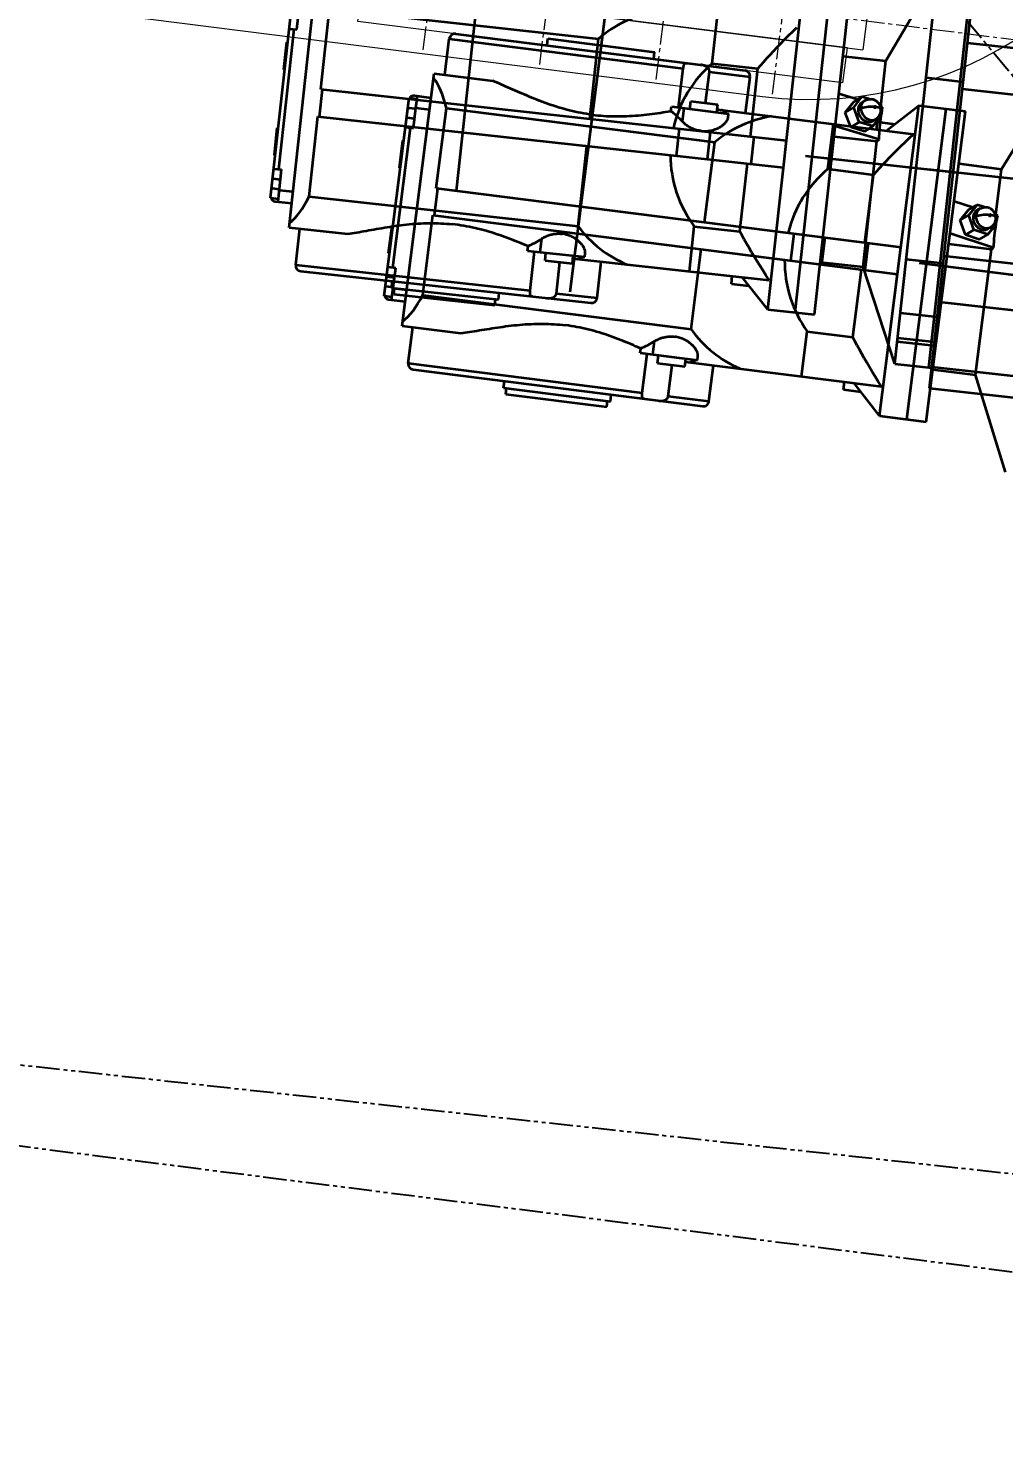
# Model space of a CAD drawing. Header units: millimetres. Extents: x -50460 to 50460, y -35640 to 35640.
# Drawn here: x 18241 to 18739, y -4405 to -3678 of the extents above; entities that cross this region are included whole.
import ezdxf

# ---------------------------------------------------------------- set-up
doc = ezdxf.new("R2010")
doc.units = ezdxf.units.MM
doc.linetypes.add('双点画线', pattern=[22, 12, -2, 2, -2, 2, -2])
doc.linetypes.add('点画线', pattern=[18, 12, -2, 2, -2])
doc.layers.get('0').update_dxf_attribs({"lineweight": 35})
for name, color, linetype, lineweight in [('7', 30, '双点画线', 18), ('CDRAFT0', 7, 'Continuous', 15), ('EB0', 7, 'Continuous', 15), ('EB0_1', 7, 'Continuous', 15), ('中心线层', 1, '点画线', 18), ('尺寸线层', 4, 'Continuous', 18), ('粗实线层', 7, 'Continuous', 15)]:
    doc.layers.add(name, color=color, linetype=linetype, lineweight=lineweight)
doc.styles.get("Standard").update_dxf_attribs({"font": ''})
doc.styles.get('Standard').set_extended_font_data('宋体')
doc.dimstyles.new('AM_DEMATIC$0', dxfattribs={"dimscale": 120, "dimtxt": 3, "dimasz": 1.5, "dimexe": 1, "dimexo": 0, "dimgap": 1, "dimtad": 1, "dimdsep": 46, "dimtxsty": 'Standard', "dimblk": '_CAXARROW', "dimcen": 0, "dimdle": 3, "dimclrd": 256, "dimclre": 256, "dimclrt": 2, "dimadec": 0, "dimazin": 2, "dimtfac": 0.707107, "dimtdec": 3, "dimtmove": 0, "dimatfit": 3, "dimfxl": 0, "dimfrac": 2, "dimtolj": 1, "dimlwd": 18, "dimarcsym": 0})

# ---------------------------------------------------------------- blocks, each defined once
blk = doc.blocks.new('*X513')
at = {"layer": '尺寸线层', "linetype": 'Continuous', "lineweight": 18, "transparency": 16777216}
for points in [[(22089.95, -1589.73), (22112.45, -1769.73), (22067.45, -1769.73)], [(22089.95, -15589.73), (22112.45, -15409.73), (22067.45, -15409.73)]]:
    blk.add_hatch(color=256, dxfattribs=at).paths.add_polyline_path(points, flags=0)
at = {"layer": '尺寸线层', "transparency": 16777216}
for p, q in [((14580.26, -1589.73), (22209.95, -1589.73)), ((14580.26, -15589.73), (22209.95, -15589.73))]:
    blk.add_line(p, q, dxfattribs=at)
at = {"layer": '尺寸线层', "linetype": 'Continuous', "lineweight": 18, "transparency": 16777216}
blk.add_line((22089.95, -1589.73), (22089.95, -15589.73), dxfattribs=at)
at = {"layer": '尺寸线层', "color": 2, "transparency": 16777216, "insert": (21789.95, -8576.73), "char_height": 360, "width": 2392, "attachment_point": 5, "rotation": 90, "line_spacing_factor": 1.37}
blk.add_mtext('14000', dxfattribs=at)
blk = doc.blocks.new('_CAXARROW')
blk.add_hatch(color=0).paths.add_polyline_path([(0, 0), (-1, 0.125), (-1, -0.125)], flags=0)
blk = doc.blocks.new('*X595')
at = {"layer": 'CDRAFT0', "color": 1, "linetype": 'Continuous', "lineweight": 35}
for p, q in [((-13.84, -126.24), (13.84, 126.24)), ((228.1, -227.21), (252.29, -6.54)), ((-99.4, -145.03), (-85.23, -15.81)), ((205.71, -59.78), (232.26, -14.9)), ((210.35, -214.7), (232.26, -14.9)), ((227.75, -216.61), (249.66, -16.81)), ((-108.81, -129.92), (-97.69, -28.52)), ((145.49, -186.97), (162.93, -27.92)), ((-95.35, -43.87), (-94.2, -33.43)), ((-83.12, -74.38), (-78.63, -33.43)), ((-78.63, -33.43), (58.86, -48.5)), ((159.41, -188.5), (176.84, -29.45)), ((169.35, -189.59), (186.78, -30.54)), ((-99.33, -43.43), (-95.35, -43.87)), ((116.92, -61.23), (119.44, -38.25)), ((158.12, -44.86), (160.3, -42.72)), ((-104.69, -115.28), (-96.84, -43.71)), ((-102.11, -64.25), (-100.59, -50.34)), ((-100.59, -50.34), (-100.09, -50.39)), ((54.37, -89.46), (58.86, -48.5)), ((152.05, -50.97), (154, -48.99)), ((154, -48.99), (156.02, -46.95)), ((156.02, -46.95), (158.12, -44.86)), ((247.45, -50.69), (475.58, -75.7)), ((144.95, -58.51), (146.63, -56.68)), ((146.63, -56.68), (148.37, -54.82)), ((148.37, -54.82), (150.17, -52.92)), ((150.17, -52.92), (152.05, -50.97)), ((183.84, -57.38), (205.71, -59.78)), ((-102.11, -64.25), (-101.61, -64.31)), ((116.92, -61.23), (140.28, -63.79)), ((136.48, -98.46), (140.28, -63.79)), ((140.28, -63.79), (141.78, -62.06)), ((141.78, -62.06), (143.33, -60.3)), ((143.33, -60.3), (144.95, -58.51)), ((203.13, -83.27), (205.71, -59.78)), ((226.39, -68.42), (245.28, -70.5)), ((-83.84, -88.39), (-82.31, -74.47)), ((-83.12, -74.38), (154.97, -100.49)), ((191.28, -79.63), (181.72, -76.69)), ((189.2, -80.89), (193.54, -78.26)), ((189.32, -83.61), (193.54, -78.26)), ((197.34, -79.43), (193.54, -78.26)), ((195.27, -80.01), (195.61, -79.85)), ((195.61, -79.85), (195.9, -79.74)), ((195.9, -79.74), (196.2, -79.64)), ((196.2, -79.64), (196.58, -79.54)), ((196.58, -79.54), (196.97, -79.47)), ((196.97, -79.47), (197.29, -79.44)), ((197.29, -79.44), (197.62, -79.42)), ((197.62, -79.42), (197.97, -79.43)), ((197.97, -79.43), (198.31, -79.45)), ((198.79, -79.53), (198.31, -79.45)), ((199.25, -79.64), (198.79, -79.53)), ((199.53, -79.73), (199.25, -79.64)), ((199.8, -79.84), (199.53, -79.73)), ((200.07, -79.96), (199.8, -79.84)), ((200.33, -80.09), (200.07, -79.96)), ((244.87, -74.21), (473, -99.22)), ((184.98, -86.23), (189.2, -80.89)), ((184.98, -86.23), (189.32, -83.61)), ((187.79, -93.74), (184.98, -86.23)), ((192.13, -91.12), (189.32, -83.61)), ((191.54, -85.25), (192.99, -84.37)), ((193.51, -81.07), (194.95, -80.19)), ((194.95, -80.19), (195.27, -80.01)), ((200.58, -80.23), (200.33, -80.09)), ((200.8, -80.38), (200.58, -80.23)), ((201.02, -80.53), (200.8, -80.38)), ((201.23, -80.7), (201.02, -80.53)), ((201.43, -80.87), (201.23, -80.7)), ((201.62, -81.06), (201.43, -80.87)), ((201.81, -81.26), (201.62, -81.06)), ((201.98, -81.46), (201.81, -81.26)), ((202.15, -81.68), (201.98, -81.46)), ((202.3, -81.89), (202.15, -81.68)), ((202.44, -82.11), (202.3, -81.89)), ((202.56, -82.34), (202.44, -82.11)), ((202.68, -82.57), (202.56, -82.34)), ((202.79, -82.81), (202.68, -82.57)), ((202.72, -87.31), (202.85, -87)), ((202.89, -83.05), (202.79, -82.81)), ((202.85, -87), (203.01, -86.53)), ((202.97, -83.3), (202.89, -83.05)), ((203.39, -87.94), (202.94, -86.75)), ((204.12, -83.57), (202.95, -83.21)), ((203.05, -83.55), (202.97, -83.3)), ((203.01, -86.53), (203.13, -86.05)), ((203.11, -83.82), (203.05, -83.55)), ((203.16, -84.09), (203.11, -83.82)), ((203.13, -86.05), (203.17, -85.8)), ((203.2, -84.36), (203.16, -84.09)), ((203.17, -85.8), (203.21, -85.5)), ((203.22, -84.64), (203.2, -84.36)), ((203.21, -85.5), (203.23, -85.21)), ((203.24, -84.92), (203.22, -84.64)), ((203.23, -85.21), (203.24, -84.92)), ((203.41, -88.03), (203.63, -86.55)), ((203.63, -86.55), (203.86, -85.06)), ((203.86, -85.06), (204.12, -83.57)), ((-106.91, -107.99), (-105.38, -94.08)), ((-105.38, -94.08), (-104.88, -94.13)), ((-89.13, -129.26), (-84.64, -88.3)), ((-84.64, -88.3), (153.45, -114.4)), ((98.77, -108.41), (100.3, -94.49)), ((202.31, -100.11), (179.91, -93.22)), ((187.79, -93.74), (192.13, -91.12)), ((194.83, -95.91), (187.79, -93.74)), ((199.16, -93.28), (192.13, -91.12)), ((194.83, -95.91), (199.16, -93.28)), ((199.16, -93.28), (203.39, -87.94)), ((199.2, -90.48), (200.64, -89.61)), ((200.64, -89.61), (200.94, -89.41)), ((200.94, -89.41), (201.22, -89.2)), ((201.22, -89.2), (201.47, -88.99)), ((201.47, -88.99), (201.71, -88.76)), ((201.71, -88.76), (201.97, -88.48)), ((201.97, -88.48), (202.2, -88.18)), ((202.2, -88.18), (202.39, -87.9)), ((202.39, -87.9), (202.56, -87.6)), ((202.56, -87.6), (202.72, -87.31)), ((202.59, -95.52), (202.72, -94.01)), ((202.72, -94.01), (202.87, -92.51)), ((202.87, -92.51), (203.03, -91.01)), ((203.03, -91.01), (203.21, -89.52)), ((203.21, -89.52), (203.41, -88.03)), ((114.63, -110.15), (116.16, -96.23)), ((136.84, -112.58), (138.37, -98.67)), ((179.34, -98.46), (201.21, -100.86)), ((194.16, -165.14), (201.21, -100.86)), ((201.21, -100.86), (201.36, -100.75)), ((201.36, -100.75), (201.52, -100.65)), ((201.52, -100.65), (201.67, -100.54)), ((201.67, -100.54), (201.83, -100.43)), ((201.83, -100.43), (201.99, -100.32)), ((201.99, -100.32), (202.15, -100.21)), ((202.15, -100.21), (202.31, -100.11)), ((202.31, -100.11), (202.38, -98.57)), ((202.38, -98.57), (202.48, -97.04)), ((202.48, -97.04), (202.59, -95.52)), ((-106.91, -107.99), (-106.41, -108.05)), ((48.36, -144.33), (52.85, -103.38)), ((242.23, -117.1), (164.6, -108.59)), ((-107.21, -115.32), (-107.21, -115.32)), ((-107.21, -115.32), (-107.21, -115.32)), ((-107.21, -115.32), (-107.21, -115.32)), ((-107.21, -115.32), (-107.21, -115.32)), ((-107.21, -115.32), (-107.21, -115.32)), ((-107.21, -115.32), (-107.21, -115.32)), ((-107.17, -115), (-103.2, -115.44)), ((-104.99, -131.84), (-103.2, -115.44)), ((131.15, -147.05), (134.96, -112.38)), ((479.81, -143.14), (227.22, -115.45)), ((-107.72, -119.97), (-103.74, -120.41)), ((-107.35, -116.64), (-107.35, -116.64)), ((-107.35, -116.64), (-107.35, -116.64)), ((-107.35, -116.64), (-107.35, -116.64)), ((-107.35, -116.64), (-107.35, -116.64)), ((-108.81, -129.92), (-104.83, -130.35)), ((-108.28, -130.6), (-108.28, -130.6)), ((-108.28, -130.6), (-108.28, -130.6)), ((-108.28, -130.6), (-108.28, -130.6)), ((-108.28, -130.6), (-108.28, -130.6)), ((-108.28, -130.6), (-108.28, -130.6)), ((-108.26, -124.95), (-104.29, -125.38)), ((-104.34, -125.88), (-97.38, -126.64)), ((-89.13, -129.26), (48.36, -144.33)), ((-106.49, -131.68), (-98.04, -132.61)), ((-99.4, -145.03), (-69.28, -148.33)), ((-53.35, -145.52), (-52, -145.29)), ((-52, -145.29), (-50.64, -145.07)), ((-50.64, -145.07), (-49.27, -144.84)), ((-49.27, -144.84), (-47.89, -144.63)), ((-47.89, -144.63), (-46.49, -144.42)), ((-46.49, -144.42), (-45.09, -144.21)), ((-45.09, -144.21), (-43.67, -144.02)), ((-43.67, -144.02), (-42.24, -143.84)), ((-42.24, -143.84), (-40.81, -143.67)), ((-40.81, -143.67), (-39.36, -143.51)), ((-39.36, -143.51), (-37.91, -143.36)), ((-37.91, -143.36), (-36.45, -143.23)), ((-36.45, -143.23), (-34.99, -143.12)), ((-34.99, -143.12), (-33.52, -143.02)), ((-33.52, -143.02), (-32.05, -142.94)), ((-32.05, -142.94), (-30.58, -142.87)), ((-30.58, -142.87), (-29.1, -142.83)), ((-29.1, -142.83), (-27.62, -142.81)), ((-27.62, -142.81), (-26.14, -142.8)), ((-26.14, -142.8), (-24.66, -142.82)), ((-24.66, -142.82), (-23.19, -142.86)), ((-23.19, -142.86), (-21.71, -142.92)), ((-21.71, -142.92), (-20.24, -143)), ((-20.24, -143), (-18.77, -143.1)), ((-18.77, -143.1), (-17.31, -143.23)), ((-17.31, -143.23), (-15.85, -143.37)), ((-14.4, -143.54), (-15.85, -143.37)), ((-12.94, -143.73), (-14.4, -143.54)), ((-11.49, -143.94), (-12.94, -143.73)), ((-10.04, -144.18), (-11.49, -143.94)), ((-8.58, -144.44), (-10.04, -144.18)), ((-7.13, -144.72), (-8.58, -144.44)), ((-5.68, -145.02), (-7.13, -144.72)), ((-4.24, -145.34), (-5.68, -145.02)), ((-2.8, -145.68), (-4.24, -145.34)), ((105.28, -167.47), (107.79, -144.49)), ((107.79, -144.49), (131.15, -147.05)), ((-95.96, -164.12), (-93.93, -145.63)), ((-69.28, -148.33), (-68.17, -148.16)), ((-68.17, -148.16), (-67.04, -147.97)), ((-67.04, -147.97), (-65.89, -147.77)), ((-65.89, -147.77), (-64.72, -147.57)), ((-64.72, -147.57), (-63.53, -147.36)), ((-63.53, -147.36), (-62.32, -147.14)), ((-62.32, -147.14), (-61.09, -146.92)), ((-61.09, -146.92), (-59.84, -146.69)), ((-59.84, -146.69), (-58.58, -146.46)), ((-58.58, -146.46), (-57.29, -146.22)), ((-57.29, -146.22), (-55.99, -145.99)), ((-55.99, -145.99), (-54.68, -145.76)), ((-54.68, -145.76), (-53.35, -145.52)), ((-1.37, -146.04), (-2.8, -145.68)), ((0.06, -146.42), (-1.37, -146.04)), ((1.48, -146.81), (0.06, -146.42)), ((2.89, -147.22), (1.48, -146.81)), ((4.3, -147.65), (2.89, -147.22)), ((5.7, -148.09), (4.3, -147.65)), ((7.08, -148.54), (5.7, -148.09)), ((8.46, -149.01), (7.08, -148.54)), ((9.83, -149.49), (8.46, -149.01)), ((11.18, -149.97), (9.83, -149.49)), ((12.53, -150.47), (11.18, -149.97)), ((13.86, -150.97), (12.53, -150.47)), ((15.18, -151.47), (13.86, -150.97)), ((16.48, -151.99), (15.18, -151.47)), ((17.78, -152.5), (16.48, -151.99)), ((19.06, -153.02), (17.78, -152.5)), ((29.08, -157.61), (29.84, -150.71)), ((29.84, -150.71), (30.23, -150.46)), ((30.23, -150.46), (30.64, -150.22)), ((30.64, -150.22), (31.07, -149.99)), ((31.07, -149.99), (31.51, -149.76)), ((31.51, -149.76), (31.97, -149.55)), ((31.97, -149.55), (32.44, -149.35)), ((32.44, -149.35), (32.91, -149.17)), ((32.91, -149.17), (33.39, -149)), ((33.39, -149), (33.88, -148.84)), ((33.88, -148.84), (34.4, -148.69)), ((34.4, -148.69), (34.93, -148.56)), ((34.93, -148.56), (35.49, -148.44)), ((35.49, -148.44), (36.07, -148.35)), ((36.07, -148.35), (36.65, -148.27)), ((36.65, -148.27), (37.25, -148.21)), ((37.25, -148.21), (37.85, -148.18)), ((37.85, -148.18), (38.45, -148.16)), ((38.45, -148.16), (39.05, -148.18)), ((39.05, -148.18), (39.63, -148.21)), ((39.63, -148.21), (40.21, -148.27)), ((40.79, -148.35), (40.21, -148.27)), ((41.37, -148.45), (40.79, -148.35)), ((41.95, -148.58), (41.37, -148.45)), ((42.54, -148.73), (41.95, -148.58)), ((43.11, -148.9), (42.54, -148.73)), ((43.68, -149.1), (43.11, -148.9)), ((44.22, -149.31), (43.68, -149.1)), ((44.75, -149.54), (44.22, -149.31)), ((45.26, -149.78), (44.75, -149.54)), ((45.75, -150.03), (45.26, -149.78)), ((46.21, -150.29), (45.75, -150.03)), ((46.65, -150.55), (46.21, -150.29)), ((47.08, -150.82), (46.65, -150.55)), ((47.49, -151.11), (47.08, -150.82)), ((47.9, -151.41), (47.49, -151.11)), ((48.29, -151.72), (47.9, -151.41)), ((48.67, -152.04), (48.29, -151.72)), ((49.03, -152.36), (48.67, -152.04)), ((49.37, -152.69), (49.03, -152.36)), ((132.24, -149.06), (131.15, -147.05)), ((133.38, -151.12), (132.24, -149.06)), ((134.57, -153.22), (133.38, -151.12)), ((20.32, -153.53), (19.06, -153.02)), ((21.57, -154.05), (20.32, -153.53)), ((22.81, -154.56), (21.57, -154.05)), ((22.55, -156.89), (22.81, -154.56)), ((22.55, -156.89), (51.86, -160.11)), ((23.92, -177.26), (26.11, -157.28)), ((31.54, -161.9), (31.98, -157.93)), ((45.46, -163.43), (45.9, -159.45)), ((49.69, -153.02), (49.37, -152.69)), ((49.99, -153.35), (49.69, -153.02)), ((50.27, -153.67), (49.99, -153.35)), ((50.52, -153.99), (50.27, -153.67)), ((50.76, -154.31), (50.52, -153.99)), ((50.97, -154.62), (50.76, -154.31)), ((51.16, -154.92), (50.97, -154.62)), ((51.34, -155.23), (51.16, -154.92)), ((51.5, -155.53), (51.34, -155.23)), ((51.64, -155.83), (51.5, -155.53)), ((51.76, -156.13), (51.64, -155.83)), ((51.87, -156.42), (51.76, -156.13)), ((51.86, -160.11), (52.08, -158.1)), ((51.95, -156.71), (51.87, -156.42)), ((52.02, -157), (51.95, -156.71)), ((52.07, -157.28), (52.02, -157)), ((52.09, -157.55), (52.07, -157.28)), ((52.08, -158.08), (52.1, -157.82)), ((52.1, -157.82), (52.09, -157.55)), ((135.81, -155.36), (134.57, -153.22)), ((137.1, -157.56), (135.81, -155.36)), ((138.46, -159.81), (137.1, -157.56)), ((139.87, -162.11), (138.46, -159.81)), ((235.52, -159.54), (463.65, -184.55)), ((-95.96, -164.12), (23.92, -177.26)), ((31.54, -161.9), (45.46, -163.43)), ((37.28, -178.73), (39.03, -162.72)), ((45.73, -160.94), (146.13, -171.95)), ((47.93, -161.18), (48.28, -161.12)), ((48.28, -161.12), (48.61, -161.04)), ((48.61, -161.04), (48.93, -160.96)), ((48.93, -160.96), (49.24, -160.87)), ((49.24, -160.87), (49.54, -160.77)), ((49.54, -160.77), (49.82, -160.66)), ((49.82, -160.66), (50.09, -160.55)), ((50.09, -160.55), (50.34, -160.43)), ((50.34, -160.43), (50.57, -160.29)), ((50.57, -160.29), (50.79, -160.16)), ((50.79, -160.16), (50.99, -160.01)), ((58.12, -181.01), (60.15, -162.52)), ((141.34, -164.47), (139.87, -162.11)), ((142.87, -166.9), (141.34, -164.47)), ((144.47, -169.39), (142.87, -166.9)), ((172.29, -162.75), (194.16, -165.14)), ((210.35, -214.7), (194.16, -165.14)), ((216.22, -161.18), (235.11, -163.25)), ((-93.39, -167.32), (54.92, -183.58)), ((-46.95, -175.93), (-46.57, -172.45)), ((126.81, -173.86), (127.24, -169.88)), ((126.81, -173.86), (135.75, -174.84)), ((145.49, -186.97), (132.21, -170.42)), ((146.13, -171.95), (144.47, -169.39)), ((-46.95, -175.93), (7.72, -181.92)), ((-45.79, -179.08), (-45.46, -176.09)), ((-45.79, -179.08), (5.9, -184.74)), ((7.72, -181.92), (8.1, -178.45)), ((23.84, -178.36), (23.85, -178.19)), ((23.84, -178.53), (23.84, -178.36)), ((23.84, -178.68), (23.84, -178.53)), ((23.84, -178.83), (23.84, -178.68)), ((23.85, -178.97), (23.84, -178.83)), ((23.85, -178.19), (23.86, -178.01)), ((23.86, -179.11), (23.85, -178.97)), ((23.86, -178.01), (23.87, -177.83)), ((23.88, -179.24), (23.86, -179.11)), ((23.87, -177.83), (23.88, -177.64)), ((23.88, -177.64), (23.9, -177.45)), ((23.9, -179.36), (23.88, -179.24)), ((23.9, -177.45), (23.92, -177.26)), ((23.93, -179.48), (23.9, -179.36)), ((23.96, -179.59), (23.93, -179.48)), ((24.01, -179.69), (23.96, -179.59)), ((24.06, -179.79), (24.01, -179.69)), ((24.11, -179.88), (24.06, -179.79)), ((24.18, -179.96), (24.11, -179.88)), ((24.25, -180.03), (24.18, -179.96)), ((24.34, -180.09), (24.25, -180.03)), ((24.44, -180.15), (24.34, -180.09)), ((24.54, -180.19), (24.44, -180.15)), ((24.66, -180.23), (24.54, -180.19)), ((24.78, -180.26), (24.66, -180.23)), ((24.91, -180.29), (24.78, -180.26)), ((25.05, -180.3), (24.91, -180.29)), ((32.23, -181.09), (32.49, -181.12)), ((32.49, -181.12), (32.74, -181.14)), ((32.74, -181.14), (32.99, -181.15)), ((32.99, -181.15), (33.24, -181.16)), ((33.24, -181.16), (33.49, -181.16)), ((33.49, -181.16), (33.73, -181.16)), ((33.73, -181.16), (33.97, -181.14)), ((33.97, -181.14), (34.21, -181.12)), ((34.21, -181.12), (34.45, -181.09)), ((34.45, -181.09), (34.67, -181.05)), ((34.67, -181.05), (34.89, -181.01)), ((34.89, -181.01), (35.09, -180.95)), ((35.09, -180.95), (35.29, -180.89)), ((35.29, -180.89), (35.48, -180.82)), ((35.48, -180.82), (35.66, -180.75)), ((35.66, -180.75), (35.84, -180.66)), ((35.84, -180.66), (36, -180.57)), ((36, -180.57), (36.15, -180.48)), ((36.15, -180.48), (36.3, -180.37)), ((36.3, -180.37), (36.43, -180.27)), ((36.43, -180.27), (36.56, -180.15)), ((36.56, -180.15), (36.67, -180.03)), ((36.67, -180.03), (36.78, -179.91)), ((36.78, -179.91), (36.88, -179.78)), ((36.88, -179.78), (36.97, -179.64)), ((36.97, -179.64), (37.04, -179.5)), ((37.04, -179.5), (37.11, -179.35)), ((37.11, -179.35), (37.17, -179.2)), ((37.17, -179.2), (37.22, -179.05)), ((37.22, -179.05), (37.25, -178.89)), ((37.25, -178.89), (37.28, -178.73)), ((37.28, -178.73), (58.12, -181.01)), ((5.9, -184.74), (6.23, -181.76)), ((145.49, -186.97), (169.35, -189.59)), ((213.2, -188.71), (232.09, -190.78)), ((232.94, -183.06), (461.07, -208.07)), ((211.61, -203.29), (230.49, -205.36)), ((211.82, -201.36), (230.7, -203.43)), ((210.35, -214.7), (229.24, -216.78)), ((229.3, -216.26), (457.43, -241.27)), ((228.1, -227.21), (369.13, -242.68))]:
    blk.add_line(p, q, dxfattribs=at)
for centre, radius, start, end in [((98.16, -93.85), 60, 100.03007, 130.90971), ((156.99, -107.75), 61.4, 130.73613, 167.19681), ((156.99, -107.75), 61.4, 180.28946, 216.75014), ((-106.21, -129.19), 2.5, 173.74314, 173.90189), ((-106.21, -129.19), 2.5, 197.32109, 263.74314), ((96.54, -108.58), 60, 216.57656, 247.4562), ((-93.08, -164.44), 2.9, 173.74314, 263.74314), ((55.24, -180.7), 2.9, 263.74311, 353.74314)]:
    blk.add_arc(centre, radius, start, end, dxfattribs=at)
for centre, major_axis, ratio, start_param, end_param in [((196.35, -85.77), (-2.85, 4.71), 0.826343, 6.28308, 9.424673), ((197.8, -84.9), (-2.85, 4.71), 0.826343, 6.28308, 9.424673), ((197.36, -84.85), (4.99, 0.31), 0.301026, 1.04822, 2.619017), ((198.23, -84.95), (4.99, 0.31), 0.301026, 6.283094, 7.331406), ((-102.36, -86.77), (6.54, 59.64), 0.404026, 3.534995, 3.964805), ((6.17, -98.67), (6.54, 59.64), 0.848485, 3.602169, 3.752379)]:
    blk.add_ellipse(centre, major_axis=major_axis, ratio=ratio, start_param=start_param, end_param=end_param, dxfattribs=at)
blk.add_ellipse((200.21, -83.44), major_axis=(-0.259, 0.428), ratio=0.826343, dxfattribs=at)
blk = doc.blocks.new('*X593')
at = {"layer": '尺寸线层'}
blk.add_blockref('*X595', (3196.17, -531), dxfattribs=at)
blk = doc.blocks.new('*X566')
at = {"layer": '7', "linetype": '双点画线', "lineweight": 25}
blk.add_line((-4403.32, -296.87), (731, -859.79), dxfattribs=at)
at = {"layer": 'EB0'}
blk.add_blockref('*X593', (-3215.73, 352.57), dxfattribs=at)
blk = doc.blocks.new('*X625')
at = {"layer": 'EB0_1'}
blk.add_line((-495.74, -133.75), (-44.35, -190.94), dxfattribs=at)
blk.add_arc((-19.84, 2.51), 195, 262.77918, 82.77918, dxfattribs=at)
blk = doc.blocks.new('*X628')
at = {"layer": 'CDRAFT0', "color": 1, "linetype": 'Continuous', "lineweight": 35}
for p, q in [((-15.96, -125.99), (15.96, 125.99)), ((-80.03, -15.06), (-77.69, 3.39)), ((-77.69, 3.39), (41.95, -11.77)), ((-74.45, 5.9), (73.57, -12.85)), ((-27.72, -0.02), (-27.28, 3.46)), ((-27.28, 3.46), (27.28, -3.46)), ((26.84, -6.93), (27.28, -3.46)), ((-101.82, -143.34), (-85.48, -14.37)), ((-85.48, -14.37), (-55.42, -18.18)), ((-85.48, -14.37), (-85.48, -14.37)), ((39.42, -31.71), (41.95, -11.77)), ((41.95, -11.77), (41.97, -11.61)), ((41.97, -11.61), (41.99, -11.45)), ((41.99, -11.45), (42.02, -11.29)), ((42.02, -11.29), (42.04, -11.13)), ((42.04, -11.13), (42.07, -10.98)), ((42.07, -10.98), (42.1, -10.83)), ((42.1, -10.83), (42.13, -10.69)), ((42.13, -10.69), (42.15, -10.55)), ((42.15, -10.55), (42.19, -10.42)), ((42.19, -10.42), (42.22, -10.29)), ((42.22, -10.29), (42.25, -10.17)), ((42.25, -10.17), (42.29, -10.05)), ((42.29, -10.05), (42.33, -9.94)), ((42.33, -9.94), (42.37, -9.83)), ((42.37, -9.83), (42.42, -9.73)), ((42.42, -9.73), (42.47, -9.63)), ((42.47, -9.63), (42.52, -9.54)), ((42.52, -9.54), (42.57, -9.46)), ((42.57, -9.46), (42.63, -9.38)), ((42.63, -9.38), (42.7, -9.31)), ((42.7, -9.31), (42.77, -9.25)), ((42.77, -9.25), (42.84, -9.2)), ((42.84, -9.2), (42.92, -9.15)), ((42.92, -9.15), (43.01, -9.12)), ((43.01, -9.12), (43.1, -9.09)), ((43.1, -9.09), (43.2, -9.07)), ((43.2, -9.07), (43.3, -9.06)), ((43.3, -9.06), (43.41, -9.05)), ((43.41, -9.05), (43.52, -9.05)), ((43.52, -9.05), (43.64, -9.06)), ((43.64, -9.06), (43.76, -9.07)), ((51.22, -10.02), (50.93, -9.98)), ((51.51, -10.07), (51.22, -10.02)), ((51.79, -10.12), (51.51, -10.07)), ((52.07, -10.18), (51.79, -10.12)), ((52.34, -10.25), (52.07, -10.18)), ((52.61, -10.33), (52.34, -10.25)), ((52.87, -10.42), (52.61, -10.33)), ((53.11, -10.51), (52.87, -10.42)), ((53.35, -10.61), (53.11, -10.51)), ((53.26, -29.43), (55.28, -13.46)), ((53.57, -10.72), (53.35, -10.61)), ((53.77, -10.84), (53.57, -10.72)), ((53.97, -10.96), (53.77, -10.84)), ((54.15, -11.09), (53.97, -10.96)), ((54.32, -11.23), (54.15, -11.09)), ((54.47, -11.37), (54.32, -11.23)), ((54.62, -11.51), (54.47, -11.37)), ((54.74, -11.66), (54.62, -11.51)), ((54.86, -11.82), (54.74, -11.66)), ((54.96, -11.98), (54.86, -11.82)), ((55.05, -12.15), (54.96, -11.98)), ((55.13, -12.33), (55.05, -12.15)), ((55.2, -12.51), (55.13, -12.33)), ((55.25, -12.69), (55.2, -12.51)), ((55.28, -12.88), (55.25, -12.69)), ((55.3, -13.07), (55.28, -12.88)), ((55.28, -13.46), (55.3, -13.26)), ((55.28, -13.46), (76.08, -16.09)), ((55.3, -13.26), (55.3, -13.07)), ((-54.39, -18.61), (-55.42, -18.18)), ((-53.33, -19.05), (-54.39, -18.61)), ((-52.26, -19.51), (-53.33, -19.05)), ((-51.17, -19.98), (-52.26, -19.51)), ((-50.06, -20.47), (-51.17, -19.98)), ((-48.94, -20.96), (-50.06, -20.47)), ((-47.79, -21.46), (-48.94, -20.96)), ((-46.63, -21.98), (-47.79, -21.46)), ((73.74, -34.54), (76.08, -16.09)), ((204.68, -63.23), (231.98, -18.81)), ((-110.98, -128.07), (-98.16, -26.88)), ((-98.16, -26.88), (-94.19, -27.38)), ((-95.49, -25.7), (-87.06, -26.77)), ((-94.75, -31.84), (-94, -25.89)), ((-45.45, -22.5), (-46.63, -21.98)), ((-44.26, -23.02), (-45.45, -22.5)), ((-43.05, -23.55), (-44.26, -23.02)), ((-41.83, -24.09), (-43.05, -23.55)), ((-40.59, -24.62), (-41.83, -24.09)), ((-39.33, -25.16), (-40.59, -24.62)), ((-38.06, -25.7), (-39.33, -25.16)), ((-36.78, -26.23), (-38.06, -25.7)), ((-35.49, -26.77), (-36.78, -26.23)), ((-34.18, -27.3), (-35.49, -26.77)), ((-32.86, -27.82), (-34.18, -27.3)), ((-31.53, -28.34), (-32.86, -27.82)), ((-30.18, -28.85), (-31.53, -28.34)), ((-28.82, -29.35), (-30.18, -28.85)), ((45.28, -32.45), (45.78, -28.48)), ((45.78, -28.48), (59.67, -30.24)), ((-98.79, -31.84), (-94.82, -32.34)), ((-96.07, -42.26), (-94.75, -31.84)), ((-94.75, -31.84), (-87.81, -32.72)), ((-84.36, -72.98), (-79.18, -32.1)), ((-79.18, -32.1), (58.04, -49.49)), ((-27.46, -29.84), (-28.82, -29.35)), ((-26.08, -30.32), (-27.46, -29.84)), ((-24.69, -30.79), (-26.08, -30.32)), ((-23.3, -31.24), (-24.69, -30.79)), ((-21.89, -31.68), (-23.3, -31.24)), ((-20.48, -32.1), (-21.89, -31.68)), ((-19.06, -32.51), (-20.48, -32.1)), ((-17.63, -32.89), (-19.06, -32.51)), ((-16.2, -33.26), (-17.63, -32.89)), ((-14.76, -33.61), (-16.2, -33.26)), ((-13.32, -33.94), (-14.76, -33.61)), ((-11.88, -34.25), (-13.32, -33.94)), ((-10.43, -34.53), (-11.88, -34.25)), ((-8.98, -34.8), (-10.43, -34.53)), ((-7.53, -35.04), (-8.98, -34.8)), ((-6.08, -35.26), (-7.53, -35.04)), ((-4.63, -35.45), (-6.08, -35.26)), ((-4.63, -35.45), (-3.17, -35.63)), ((-3.17, -35.63), (-1.71, -35.78)), ((-1.71, -35.78), (-0.25, -35.91)), ((-0.25, -35.91), (1.22, -36.02)), ((1.22, -36.02), (2.69, -36.11)), ((2.69, -36.11), (4.17, -36.18)), ((4.17, -36.18), (5.65, -36.22)), ((5.65, -36.22), (7.13, -36.25)), ((7.13, -36.25), (8.6, -36.25)), ((8.6, -36.25), (10.08, -36.24)), ((10.08, -36.24), (11.56, -36.2)), ((11.56, -36.2), (13.03, -36.15)), ((13.03, -36.15), (14.5, -36.08)), ((14.5, -36.08), (15.97, -35.99)), ((15.97, -35.99), (17.43, -35.89)), ((17.43, -35.89), (18.88, -35.77)), ((18.88, -35.77), (20.33, -35.64)), ((20.33, -35.64), (21.77, -35.49)), ((21.77, -35.49), (23.2, -35.34)), ((23.2, -35.34), (24.62, -35.17)), ((24.62, -35.17), (26.04, -34.99)), ((26.04, -34.99), (27.44, -34.81)), ((27.44, -34.81), (28.83, -34.61)), ((28.83, -34.61), (30.2, -34.42)), ((30.2, -34.42), (31.57, -34.21)), ((31.57, -34.21), (32.92, -34)), ((32.92, -34), (34.26, -33.79)), ((34.26, -33.79), (35.58, -33.58)), ((35.58, -33.58), (35.87, -31.26)), ((35.87, -31.26), (65.12, -34.96)), ((41.52, -38.97), (42.39, -32.08)), ((59.17, -34.21), (59.67, -30.24)), ((59.36, -32.72), (159.56, -45.42)), ((61.87, -33.14), (61.55, -33)), ((62.18, -33.29), (61.87, -33.14)), ((62.48, -33.45), (62.18, -33.29)), ((62.76, -33.61), (62.48, -33.45)), ((63.02, -33.77), (62.76, -33.61)), ((63.27, -33.94), (63.02, -33.77)), ((63.5, -34.12), (63.27, -33.94)), ((63.72, -34.3), (63.5, -34.12)), ((63.91, -34.48), (63.72, -34.3)), ((64.09, -34.66), (63.91, -34.48)), ((64.25, -34.85), (64.09, -34.66)), ((64.87, -36.96), (65.12, -34.96)), ((142.32, -189.39), (162.43, -30.66)), ((145.67, -43.66), (162.43, -30.66)), ((156.21, -191.15), (176.32, -32.42)), ((162.43, -30.66), (186.24, -33.68)), ((166.13, -192.41), (186.24, -33.68)), ((-106.61, -113.5), (-97.56, -42.07)), ((-100.04, -41.76), (-96.07, -42.26)), ((-99.41, -36.8), (-95.45, -37.3)), ((41.84, -39.3), (41.52, -38.97)), ((42.19, -39.63), (41.84, -39.3)), ((42.55, -39.96), (42.19, -39.63)), ((42.93, -40.28), (42.55, -39.96)), ((43.32, -40.59), (42.93, -40.28)), ((43.73, -40.89), (43.32, -40.59)), ((44.14, -41.18), (43.73, -40.89)), ((44.57, -41.46), (44.14, -41.18)), ((45.01, -41.73), (44.57, -41.46)), ((45.48, -41.99), (45.01, -41.73)), ((45.97, -42.24), (45.48, -41.99)), ((46.49, -42.49), (45.97, -42.24)), ((47.02, -42.72), (46.49, -42.49)), ((47.58, -42.93), (47.02, -42.72)), ((48.14, -43.13), (47.58, -42.93)), ((48.72, -43.3), (48.14, -43.13)), ((49.3, -43.45), (48.72, -43.3)), ((49.88, -43.58), (49.3, -43.45)), ((50.46, -43.68), (49.88, -43.58)), ((55.18, -43.68), (55.75, -43.58)), ((55.75, -43.58), (56.3, -43.47)), ((56.3, -43.47), (56.83, -43.34)), ((56.83, -43.34), (57.34, -43.2)), ((57.34, -43.2), (57.83, -43.04)), ((57.83, -43.04), (58.31, -42.87)), ((58.31, -42.87), (58.78, -42.69)), ((58.78, -42.69), (59.25, -42.49)), ((59.25, -42.49), (59.7, -42.28)), ((59.7, -42.28), (60.14, -42.06)), ((60.14, -42.06), (60.56, -41.83)), ((60.56, -41.83), (60.97, -41.59)), ((60.97, -41.59), (61.36, -41.35)), ((61.36, -41.35), (61.73, -41.1)), ((61.73, -41.1), (62.07, -40.85)), ((62.07, -40.85), (62.4, -40.59)), ((62.4, -40.59), (62.7, -40.34)), ((62.7, -40.34), (62.98, -40.09)), ((62.98, -40.09), (63.24, -39.84)), ((63.24, -39.84), (63.48, -39.59)), ((63.48, -39.59), (63.7, -39.33)), ((63.7, -39.33), (63.91, -39.07)), ((63.91, -39.07), (64.1, -38.81)), ((64.1, -38.81), (64.27, -38.55)), ((64.27, -38.55), (64.42, -38.28)), ((64.42, -38.28), (64.55, -38.02)), ((64.55, -38.02), (64.66, -37.76)), ((64.66, -37.76), (64.75, -37.5)), ((64.75, -37.5), (64.82, -37.24)), ((64.82, -37.24), (64.87, -36.98)), ((115.88, -63.19), (118.78, -40.25)), ((140.71, -43.03), (141.21, -39.06)), ((141.21, -39.06), (150.14, -40.19)), ((-103.18, -62.53), (-101.42, -48.64)), ((-101.42, -48.64), (-100.92, -48.7)), ((51.03, -43.76), (50.46, -43.68)), ((51.03, -43.76), (51.61, -43.81)), ((51.61, -43.81), (52.21, -43.85)), ((52.21, -43.85), (52.8, -43.86)), ((52.8, -43.86), (53.4, -43.85)), ((52.86, -90.36), (58.04, -49.49)), ((53.4, -43.85), (54, -43.82)), ((54, -43.82), (54.6, -43.76)), ((54.6, -43.76), (55.18, -43.68)), ((153.15, -51.57), (155.21, -49.57)), ((155.21, -49.57), (157.34, -47.52)), ((157.34, -47.52), (159.56, -45.42)), ((145.65, -59.14), (147.42, -57.31)), ((147.42, -57.31), (149.26, -55.44)), ((149.26, -55.44), (151.17, -53.53)), ((151.17, -53.53), (153.15, -51.57)), ((-103.18, -62.53), (-102.68, -62.59)), ((115.88, -63.19), (139.19, -66.14)), ((139.19, -66.14), (140.72, -64.44)), ((140.72, -64.44), (142.3, -62.7)), ((142.3, -62.7), (143.94, -60.94)), ((143.94, -60.94), (145.65, -59.14)), ((182.85, -60.46), (204.68, -63.23)), ((201.7, -86.68), (204.68, -63.23)), ((134.81, -100.74), (139.19, -66.14)), ((-85.32, -86.97), (-83.56, -73.08)), ((-84.36, -72.98), (153.26, -103.08)), ((189.92, -82.84), (180.41, -79.74)), ((-91.3, -127.74), (-86.12, -86.86)), ((-86.12, -86.86), (151.5, -116.97)), ((183.5, -89.33), (187.81, -84.06)), ((183.5, -89.33), (187.88, -86.78)), ((187.81, -84.06), (192.19, -81.51)), ((187.88, -86.78), (192.19, -81.51)), ((190.57, -94.34), (187.88, -86.78)), ((192.11, -84.31), (193.57, -83.46)), ((195.98, -82.74), (192.19, -81.51)), ((193.57, -83.46), (193.9, -83.29)), ((193.9, -83.29), (194.24, -83.13)), ((194.24, -83.13), (194.53, -83.02)), ((194.53, -83.02), (194.83, -82.93)), ((194.83, -82.93), (195.22, -82.84)), ((195.22, -82.84), (195.61, -82.78)), ((195.61, -82.78), (195.93, -82.75)), ((195.93, -82.75), (196.25, -82.74)), ((196.25, -82.74), (196.6, -82.75)), ((196.6, -82.75), (196.95, -82.78)), ((197.42, -82.86), (196.95, -82.78)), ((197.88, -82.98), (197.42, -82.86)), ((198.16, -83.08), (197.88, -82.98)), ((198.43, -83.19), (198.16, -83.08)), ((198.7, -83.31), (198.43, -83.19)), ((198.95, -83.45), (198.7, -83.31)), ((199.2, -83.59), (198.95, -83.45)), ((199.42, -83.74), (199.2, -83.59)), ((199.64, -83.9), (199.42, -83.74)), ((199.84, -84.07), (199.64, -83.9)), ((200.04, -84.25), (199.84, -84.07)), ((200.23, -84.44), (200.04, -84.25)), ((200.41, -84.64), (200.23, -84.44)), ((200.58, -84.85), (200.41, -84.64)), ((200.74, -85.07), (200.58, -84.85)), ((200.89, -85.28), (200.74, -85.07)), ((201.03, -85.5), (200.89, -85.28)), ((201.15, -85.73), (201.03, -85.5)), ((201.27, -85.97), (201.15, -85.73)), ((201.37, -86.2), (201.27, -85.97)), ((201.46, -86.45), (201.37, -86.2)), ((201.54, -86.7), (201.46, -86.45)), ((202.68, -87), (201.52, -86.62)), ((201.61, -86.96), (201.54, -86.7)), ((201.67, -87.22), (201.61, -86.96)), ((201.72, -87.49), (201.67, -87.22)), ((202.4, -88.48), (202.68, -87)), ((-108.71, -106.18), (-106.95, -92.29)), ((-106.95, -92.29), (-106.45, -92.35)), ((186.19, -96.89), (183.5, -89.33)), ((186.19, -96.89), (190.57, -94.34)), ((190.08, -88.46), (191.54, -87.61)), ((197.57, -96.62), (190.57, -94.34)), ((197.57, -96.62), (201.88, -91.35)), ((197.65, -93.82), (199.11, -92.97)), ((199.11, -92.97), (199.41, -92.78)), ((199.41, -92.78), (199.69, -92.57)), ((199.69, -92.57), (199.95, -92.36)), ((199.95, -92.36), (200.19, -92.14)), ((200.19, -92.14), (200.45, -91.86)), ((200.45, -91.86), (200.69, -91.57)), ((200.69, -91.57), (200.88, -91.29)), ((200.88, -91.29), (201.06, -91)), ((201.06, -91), (201.22, -90.7)), ((201.22, -90.7), (201.36, -90.4)), ((201.28, -95.91), (201.47, -94.41)), ((201.36, -90.4), (201.53, -89.93)), ((201.88, -91.35), (201.45, -90.15)), ((201.47, -94.41), (201.68, -92.93)), ((201.53, -89.93), (201.65, -89.46)), ((201.65, -89.46), (201.7, -89.2)), ((201.68, -92.93), (201.9, -91.44)), ((201.7, -89.2), (201.74, -88.91)), ((201.75, -87.77), (201.72, -87.49)), ((201.74, -88.91), (201.77, -88.62)), ((201.77, -88.04), (201.75, -87.77)), ((201.78, -88.33), (201.77, -88.04)), ((201.77, -88.62), (201.78, -88.33)), ((201.9, -91.44), (202.14, -89.96)), ((202.14, -89.96), (202.4, -88.48)), ((96.94, -110.06), (98.7, -96.17)), ((112.76, -112.06), (114.52, -98.17)), ((134.93, -114.87), (136.69, -100.98)), ((177.66, -101.46), (199.48, -104.23)), ((200.59, -103.49), (178.32, -96.23)), ((193.19, -99.17), (186.19, -96.89)), ((193.19, -99.17), (197.57, -96.62)), ((200.7, -101.96), (200.82, -100.43)), ((200.82, -100.43), (200.96, -98.91)), ((200.96, -98.91), (201.11, -97.41)), ((201.11, -97.41), (201.28, -95.91)), ((-108.71, -106.18), (-108.21, -106.24)), ((45.92, -145.12), (51.1, -104.25)), ((191.35, -168.39), (199.48, -104.23)), ((199.48, -104.23), (199.64, -104.12)), ((199.64, -104.12), (199.79, -104.02)), ((199.79, -104.02), (199.95, -103.92)), ((199.95, -103.92), (200.11, -103.81)), ((200.11, -103.81), (200.27, -103.71)), ((200.27, -103.71), (200.43, -103.6)), ((200.43, -103.6), (200.59, -103.49)), ((200.59, -103.49), (200.7, -101.96)), ((-109.3, -114.82), (-109.3, -114.82)), ((-109.3, -114.82), (-109.3, -114.82)), ((-109.3, -114.82), (-109.3, -114.82)), ((-109.3, -114.82), (-109.3, -114.82)), ((-109.13, -113.5), (-109.13, -113.5)), ((-109.13, -113.5), (-109.13, -113.5)), ((-109.13, -113.5), (-109.13, -113.5)), ((-109.13, -113.5), (-109.13, -113.5)), ((-109.13, -113.5), (-109.13, -113.5)), ((-109.13, -113.5), (-109.13, -113.5)), ((-109.09, -113.19), (-105.12, -113.69)), ((-107.2, -130.06), (-105.12, -113.69)), ((128.66, -149.24), (133.05, -114.63)), ((240.23, -121.16), (162.75, -111.34)), ((-110.35, -123.11), (-106.38, -123.61)), ((-109.72, -118.15), (-105.75, -118.65)), ((-110.98, -128.07), (-107.01, -128.57)), ((-110.46, -128.76), (-110.46, -128.76)), ((-110.46, -128.76), (-110.46, -128.76)), ((-110.46, -128.76), (-110.46, -128.76)), ((-110.46, -128.76), (-110.46, -128.76)), ((-110.46, -128.76), (-110.46, -128.76)), ((-108.69, -129.87), (-100.25, -130.94)), ((-106.44, -124.11), (-99.5, -124.98)), ((-91.3, -127.74), (45.92, -145.12)), ((-101.82, -143.34), (-71.76, -147.15)), ((-98.71, -162.48), (-96.37, -144.03)), ((-61.03, -145.45), (-59.75, -145.24)), ((-59.75, -145.24), (-58.44, -145.03)), ((-58.44, -145.03), (-57.12, -144.82)), ((-57.12, -144.82), (-55.79, -144.61)), ((-55.79, -144.61), (-54.44, -144.4)), ((-54.44, -144.4), (-53.08, -144.19)), ((-53.08, -144.19), (-51.7, -143.99)), ((-51.7, -143.99), (-50.32, -143.8)), ((-50.32, -143.8), (-48.92, -143.61)), ((-48.92, -143.61), (-47.51, -143.44)), ((-47.51, -143.44), (-46.09, -143.27)), ((-46.09, -143.27), (-44.66, -143.11)), ((-44.66, -143.11), (-43.22, -142.96)), ((-43.22, -142.96), (-41.77, -142.83)), ((-41.77, -142.83), (-40.32, -142.71)), ((-40.32, -142.71), (-38.86, -142.6)), ((-38.86, -142.6), (-37.39, -142.51)), ((-37.39, -142.51), (-35.92, -142.43)), ((-35.92, -142.43), (-34.45, -142.38)), ((-34.45, -142.38), (-32.98, -142.34)), ((-32.98, -142.34), (-31.5, -142.32)), ((-31.5, -142.32), (-30.02, -142.32)), ((-30.02, -142.32), (-28.54, -142.34)), ((-28.54, -142.34), (-27.06, -142.38)), ((-27.06, -142.38), (-25.59, -142.45)), ((-25.59, -142.45), (-24.11, -142.53)), ((-24.11, -142.53), (-22.64, -142.64)), ((-22.64, -142.64), (-21.18, -142.76)), ((-21.18, -142.76), (-19.72, -142.91)), ((-19.72, -142.91), (-18.26, -143.08)), ((-16.81, -143.28), (-18.26, -143.08)), ((-15.36, -143.49), (-16.81, -143.28)), ((-13.91, -143.73), (-15.36, -143.49)), ((-12.46, -143.99), (-13.91, -143.73)), ((-11.01, -144.27), (-12.46, -143.99)), ((-9.56, -144.58), (-11.01, -144.27)), ((-8.12, -144.9), (-9.56, -144.58)), ((-6.68, -145.25), (-8.12, -144.9)), ((-5.25, -145.61), (-6.68, -145.25)), ((-71.76, -147.15), (-70.65, -146.99)), ((-70.65, -146.99), (-69.52, -146.82)), ((-69.52, -146.82), (-68.37, -146.64)), ((-68.37, -146.64), (-67.2, -146.46)), ((-67.2, -146.46), (-66, -146.27)), ((-66, -146.27), (-64.79, -146.07)), ((-64.79, -146.07), (-63.55, -145.87)), ((-63.55, -145.87), (-62.3, -145.66)), ((-62.3, -145.66), (-61.03, -145.45)), ((-3.82, -145.99), (-5.25, -145.61)), ((-2.4, -146.4), (-3.82, -145.99)), ((-0.99, -146.82), (-2.4, -146.4)), ((0.42, -147.25), (-0.99, -146.82)), ((1.81, -147.7), (0.42, -147.25)), ((3.2, -148.17), (1.81, -147.7)), ((4.58, -148.64), (3.2, -148.17)), ((5.95, -149.13), (4.58, -148.64)), ((7.31, -149.63), (5.95, -149.13)), ((8.66, -150.14), (7.31, -149.63)), ((9.99, -150.66), (8.66, -150.14)), ((11.32, -151.18), (9.99, -150.66)), ((12.63, -151.71), (11.32, -151.18)), ((13.92, -152.24), (12.63, -151.71)), ((15.21, -152.78), (13.92, -152.24)), ((26.43, -158.08), (27.3, -151.19)), ((27.3, -151.19), (27.7, -150.95)), ((27.7, -150.95), (28.11, -150.71)), ((28.11, -150.71), (28.54, -150.49)), ((28.54, -150.49), (28.99, -150.27)), ((28.99, -150.27), (29.45, -150.07)), ((29.45, -150.07), (29.92, -149.88)), ((29.92, -149.88), (30.4, -149.7)), ((30.4, -149.7), (30.88, -149.54)), ((30.88, -149.54), (31.37, -149.39)), ((31.37, -149.39), (31.89, -149.25)), ((31.89, -149.25), (32.43, -149.13)), ((32.43, -149.13), (32.99, -149.02)), ((32.99, -149.02), (33.57, -148.93)), ((33.57, -148.93), (34.15, -148.86)), ((34.15, -148.86), (34.75, -148.82)), ((34.75, -148.82), (35.35, -148.79)), ((35.35, -148.79), (35.95, -148.79)), ((35.95, -148.79), (36.55, -148.81)), ((36.55, -148.81), (37.14, -148.86)), ((37.14, -148.86), (37.71, -148.93)), ((38.28, -149.01), (37.71, -148.93)), ((38.87, -149.13), (38.28, -149.01)), ((39.45, -149.27), (38.87, -149.13)), ((40.03, -149.43), (39.45, -149.27)), ((40.6, -149.61), (40.03, -149.43)), ((41.16, -149.81), (40.6, -149.61)), ((41.71, -150.03), (41.16, -149.81)), ((42.23, -150.27), (41.71, -150.03)), ((42.74, -150.52), (42.23, -150.27)), ((43.22, -150.78), (42.74, -150.52)), ((43.68, -151.04), (43.22, -150.78)), ((44.11, -151.31), (43.68, -151.04)), ((44.53, -151.6), (44.11, -151.31)), ((44.95, -151.89), (44.53, -151.6)), ((45.35, -152.2), (44.95, -151.89)), ((45.73, -152.51), (45.35, -152.2)), ((46.1, -152.84), (45.73, -152.51)), ((102.44, -169.22), (105.35, -146.28)), ((105.35, -146.28), (128.66, -149.24)), ((129.71, -151.27), (128.66, -149.24)), ((130.82, -153.34), (129.71, -151.27)), ((16.48, -153.31), (15.21, -152.78)), ((17.74, -153.85), (16.48, -153.31)), ((18.98, -154.39), (17.74, -153.85)), ((20.21, -154.92), (18.98, -154.39)), ((19.91, -157.25), (20.21, -154.92)), ((19.91, -157.25), (49.16, -160.96)), ((20.94, -177.64), (23.46, -157.7)), ((28.81, -162.41), (29.32, -158.44)), ((46.46, -153.17), (46.1, -152.84)), ((46.79, -153.5), (46.46, -153.17)), ((47.11, -153.83), (46.79, -153.5)), ((47.4, -154.17), (47.11, -153.83)), ((47.67, -154.5), (47.4, -154.17)), ((47.93, -154.82), (47.67, -154.5)), ((48.15, -155.14), (47.93, -154.82)), ((48.36, -155.46), (48.15, -155.14)), ((48.55, -155.76), (48.36, -155.46)), ((48.72, -156.07), (48.55, -155.76)), ((48.87, -156.37), (48.72, -156.07)), ((49.01, -156.68), (48.87, -156.37)), ((49.13, -156.98), (49.01, -156.68)), ((49.23, -157.27), (49.13, -156.98)), ((49.16, -160.96), (49.41, -158.95)), ((49.31, -157.57), (49.23, -157.27)), ((49.37, -157.85), (49.31, -157.57)), ((49.41, -158.13), (49.37, -157.85)), ((49.43, -158.41), (49.41, -158.13)), ((49.41, -158.94), (49.43, -158.68)), ((49.43, -158.68), (49.43, -158.41)), ((131.97, -155.46), (130.82, -153.34)), ((133.17, -157.62), (131.97, -155.46)), ((134.43, -159.84), (133.17, -157.62)), ((135.75, -162.11), (134.43, -159.84)), ((-98.71, -162.48), (20.94, -177.64)), ((-96.19, -165.72), (51.82, -184.48)), ((28.81, -162.41), (42.7, -164.17)), ((34.27, -179.33), (36.29, -163.36)), ((42.7, -164.17), (43.21, -160.2)), ((43.02, -161.69), (143.22, -174.38)), ((45.21, -161.97), (45.56, -161.91)), ((45.56, -161.91), (45.89, -161.84)), ((45.89, -161.84), (46.22, -161.76)), ((46.22, -161.76), (46.53, -161.68)), ((46.53, -161.68), (46.83, -161.58)), ((46.83, -161.58), (47.11, -161.48)), ((47.11, -161.48), (47.38, -161.37)), ((47.38, -161.37), (47.63, -161.25)), ((47.63, -161.25), (47.87, -161.12)), ((47.87, -161.12), (48.08, -160.99)), ((48.08, -160.99), (48.29, -160.84)), ((55.06, -181.96), (57.4, -163.51)), ((137.12, -164.44), (135.75, -162.11)), ((138.55, -166.83), (137.12, -164.44)), ((140.04, -169.28), (138.55, -166.83)), ((169.53, -165.62), (191.35, -168.39)), ((-49.91, -175.12), (-49.47, -171.64)), ((123.86, -175.96), (124.37, -172)), ((142.32, -189.39), (129.33, -172.62)), ((141.6, -171.8), (140.04, -169.28)), ((143.22, -174.38), (141.6, -171.8)), ((206.71, -218.21), (191.35, -168.39)), ((-49.91, -175.12), (4.66, -182.03)), ((-48.8, -178.28), (-48.42, -175.3)), ((-48.8, -178.28), (2.79, -184.82)), ((4.66, -182.03), (5.1, -178.56)), ((20.83, -178.9), (20.84, -178.74)), ((20.83, -179.06), (20.83, -178.9)), ((20.83, -179.21), (20.83, -179.06)), ((20.83, -179.35), (20.83, -179.21)), ((20.84, -179.49), (20.83, -179.35)), ((20.84, -178.57), (20.86, -178.39)), ((20.84, -178.74), (20.84, -178.57)), ((20.86, -179.62), (20.84, -179.49)), ((20.86, -178.39), (20.87, -178.2)), ((20.88, -179.74), (20.86, -179.62)), ((20.87, -178.2), (20.89, -178.02)), ((20.91, -179.86), (20.88, -179.74)), ((20.89, -178.02), (20.91, -177.83)), ((20.91, -177.83), (20.94, -177.64)), ((20.94, -179.97), (20.91, -179.86)), ((20.98, -180.07), (20.94, -179.97)), ((21.03, -180.17), (20.98, -180.07)), ((21.08, -180.26), (21.03, -180.17)), ((21.15, -180.34), (21.08, -180.26)), ((21.22, -180.41), (21.15, -180.34)), ((21.31, -180.47), (21.22, -180.41)), ((21.4, -180.53), (21.31, -180.47)), ((21.51, -180.58), (21.4, -180.53)), ((21.62, -180.62), (21.51, -180.58)), ((21.74, -180.65), (21.62, -180.62)), ((21.88, -180.68), (21.74, -180.65)), ((22.02, -180.7), (21.88, -180.68)), ((29.18, -181.61), (29.44, -181.64)), ((29.44, -181.64), (29.69, -181.66)), ((29.69, -181.66), (29.94, -181.68)), ((29.94, -181.68), (30.19, -181.69)), ((30.19, -181.69), (30.43, -181.7)), ((30.43, -181.7), (30.68, -181.7)), ((30.68, -181.7), (30.92, -181.69)), ((30.92, -181.69), (31.16, -181.67)), ((31.16, -181.67), (31.39, -181.65)), ((31.39, -181.65), (31.62, -181.61)), ((31.62, -181.61), (31.84, -181.57)), ((31.84, -181.57), (32.04, -181.52)), ((32.04, -181.52), (32.24, -181.46)), ((32.24, -181.46), (32.43, -181.4)), ((32.43, -181.4), (32.62, -181.32)), ((32.62, -181.32), (32.79, -181.24)), ((32.79, -181.24), (32.96, -181.15)), ((32.96, -181.15), (33.11, -181.06)), ((33.11, -181.06), (33.26, -180.96)), ((33.26, -180.96), (33.4, -180.85)), ((33.4, -180.85), (33.52, -180.74)), ((33.52, -180.74), (33.64, -180.62)), ((33.64, -180.62), (33.75, -180.5)), ((33.75, -180.5), (33.85, -180.37)), ((33.85, -180.37), (33.94, -180.24)), ((33.94, -180.24), (34.02, -180.1)), ((34.02, -180.1), (34.09, -179.95)), ((34.09, -179.95), (34.15, -179.8)), ((34.15, -179.8), (34.2, -179.65)), ((34.2, -179.65), (34.24, -179.49)), ((34.24, -179.49), (34.27, -179.33)), ((34.27, -179.33), (55.06, -181.96)), ((123.86, -175.96), (132.79, -177.1)), ((2.79, -184.82), (3.17, -181.84)), ((142.32, -189.39), (166.13, -192.41))]:
    blk.add_line(p, q, dxfattribs=at)
for centre, radius, start, end in [((-74.81, 3.03), 2.9, 82.7792, 172.77908), ((73.2, -15.73), 2.9, 352.77932, 82.77923), ((-95.8, -28.18), 2.5, 172.62045, 172.7792), ((-95.8, -28.18), 2.5, 82.7792, 149.2008), ((96.56, -95.49), 60, 99.06614, 129.94578), ((155.16, -110.38), 61.4, 129.7722, 166.23288), ((155.16, -110.38), 61.4, 179.32553, 215.78621), ((-108.37, -127.39), 2.5, 172.7792, 172.93796), ((-108.37, -127.39), 2.5, 196.35716, 262.7792), ((94.7, -110.19), 60, 215.61263, 246.49227), ((-95.83, -162.85), 2.9, 172.7792, 262.7792), ((52.19, -181.6), 2.9, 262.77917, 352.7792)]:
    blk.add_arc(centre, radius, start, end, dxfattribs=at)
for centre, major_axis, ratio, start_param, end_param in [((-101.94, -70.34), (7.54, 59.52), 0.404026, 5.459973, 5.889783), ((6.38, -84.06), (7.54, 59.52), 0.848485, 5.672399, 5.822609), ((194.88, -89.07), (-2.77, 4.75), 0.826343, 6.28308, 9.424673), ((196.34, -88.22), (-2.77, 4.75), 0.826343, 6.28308, 9.424673), ((195.9, -88.16), (4.99, 0.23), 0.301026, 1.04822, 2.619017), ((196.78, -88.27), (4.99, 0.23), 0.301026, 6.283094, 7.331406), ((-103.8, -85.03), (7.54, 59.52), 0.404026, 3.534995, 3.964805), ((4.51, -98.76), (7.54, 59.52), 0.848485, 3.602169, 3.752379)]:
    blk.add_ellipse(centre, major_axis=major_axis, ratio=ratio, start_param=start_param, end_param=end_param, dxfattribs=at)
blk.add_ellipse((198.77, -86.8), major_axis=(-0.252, 0.432), ratio=0.826343, dxfattribs=at)
blk = doc.blocks.new('*X629')
at = {"layer": 'EB0_1'}
for p, q in [((-126.27, -2.15), (-124.01, 15.71)), ((124.01, -15.71), (-124.01, 15.71)), ((121.75, -33.57), (-126.27, -2.15)), ((121.75, -33.57), (124.01, -15.71))]:
    blk.add_line(p, q, dxfattribs=at)
at = {"layer": '中心线层', "linetype": '点画线', "lineweight": 18}
for p, q in [((-92.83, -16.67), (-87.49, 25.49)), ((-33.31, -24.21), (-27.97, 17.94)), ((26.22, -31.75), (31.56, 10.4)), ((85.74, -39.29), (91.08, 2.86))]:
    blk.add_line(p, q, dxfattribs=at)
at = {"layer": '中心线层'}
blk.add_line((-4.85, -38.3), (2.41, 19.01), dxfattribs=at)
blk = doc.blocks.new('*X626')
at = {"layer": 'EB0_1'}
for p in [(3357, -299.33), (3056.66, -553.59)]:
    blk.add_line(p, (3320.55, -587.03), dxfattribs=at)
at = {"layer": '尺寸线层'}
for name, p in [('*X628', (3186.78, -584.69)), ('*X629', (3188.6, -570.31))]:
    blk.add_blockref(name, p, dxfattribs=at)
blk = doc.blocks.new('*X599')
at = {"layer": '7', "linetype": '双点画线', "lineweight": 25}
blk.add_line((-4407.69, -222.75), (716.43, -871.97), dxfattribs=at)
at = {"layer": '中心线层', "linetype": '点画线', "lineweight": 18}
blk.add_line((-4371.85, 402.71), (813.48, -254.27), dxfattribs=at)
at = {"layer": 'EB0'}
blk.add_blockref('*X626', (-3209.34, 406.62), dxfattribs=at)
at = {"layer": '粗实线层'}
blk.add_blockref('*X625', (104.17, -13.2), dxfattribs=at)

msp = doc.modelspace()

# ---------------------------------------------------------------- linework, layer by layer
at = {"layer": '7', "linetype": '双点画线', "lineweight": 25}
msp.add_arc((17505.258, -4714.726), 1600, 0, 90, dxfattribs=at)

# ---------------------------------------------------------------- dimensions: what is measured, and where the dimension line sits
at = {"layer": '尺寸线层'}
dim = msp.add_linear_dim(base=(22089.946, -15589.726), p1=(14580.258, -1589.726), p2=(14580.258, -15589.726), angle=270, dimstyle='AM_DEMATIC$0', override={"dimsah": 1, "dimtfill": 1, "dimtzin": 8}, dxfattribs=at)
dim.commit()
dim.dimension.update_dxf_attribs({"geometry": '*X513', "text_midpoint": (22089.946, -8589.726)})

# ---------------------------------------------------------------- next in the draw order: block references
msp.add_blockref('*X566', (18492.798, -3455.852), dxfattribs=at)

# ---------------------------------------------------------------- next in the draw order: block references
msp.add_blockref('*X599', (18556.05, -3508.146), dxfattribs=at)

doc.saveas('drawing.dxf')
